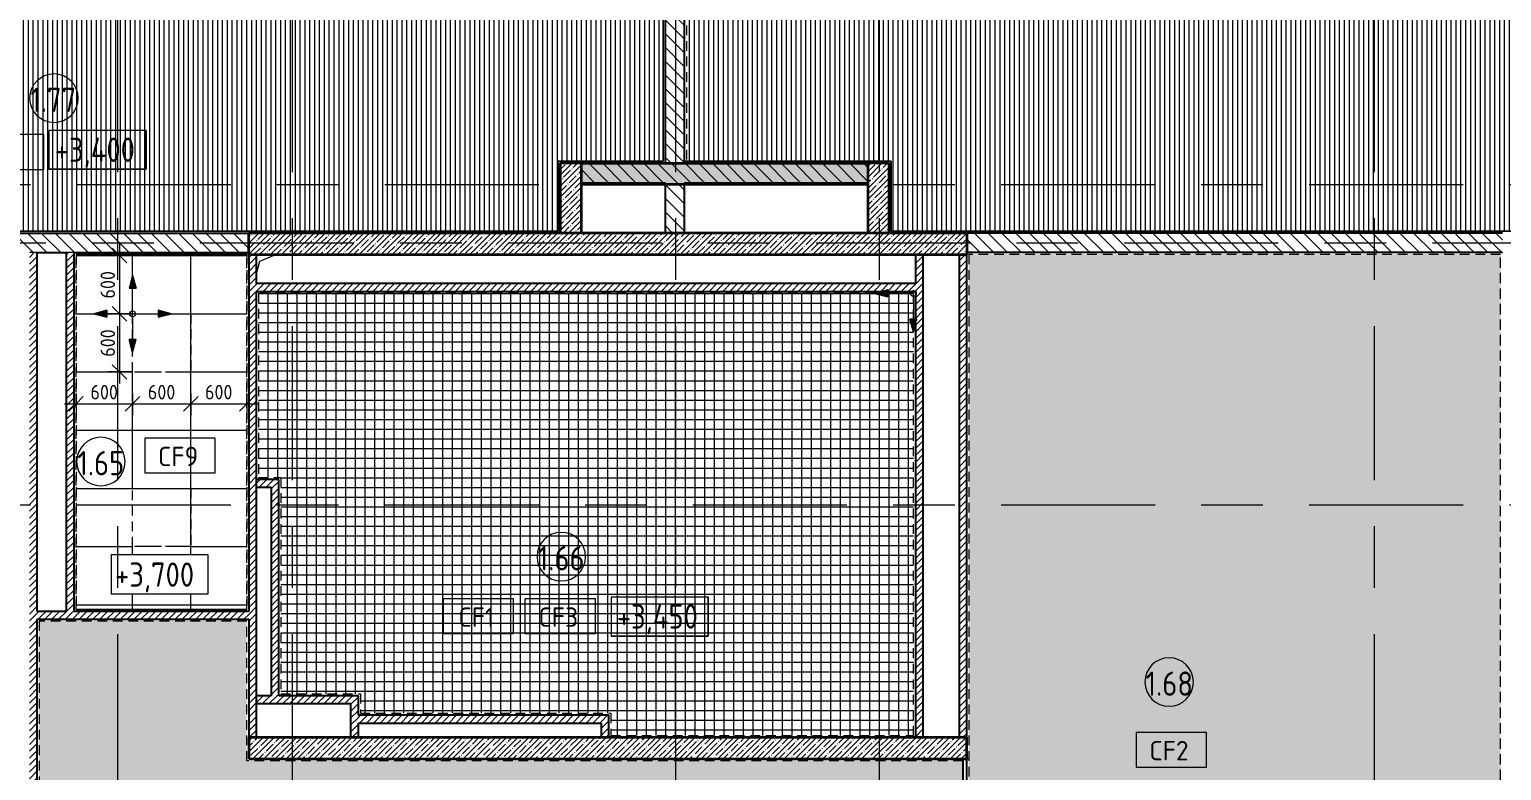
# Model space of a CAD drawing. Header units: millimetres. Extents: x 81676 to 276943, y -8553 to 29000.
# Drawn here: x 91950 to 107120, y 5060 to 12700 of the extents above; entities that cross this region are included whole.
import ezdxf

# ---------------------------------------------------------------- set-up
doc = ezdxf.new("R2010")
doc.units = ezdxf.units.MM
for name, pattern in [('200_ШТРИХ__ш1_п0_6_', [160, 100, -60]), ('ADSK_Штрих_ш2 п1', [300, 200, -100]), ('Осевая', [3175, 635, -476.25, 1587.5, -476.25])]:
    doc.linetypes.add(name, pattern=pattern)
for name, color, linetype, lineweight in [('0-1', 7, 'Continuous', 9), ('A-ANNO-DIMS', 7, 'Continuous', 9), ('A-ANNO-DIMS-100', 7, 'Continuous', 9), ('A-AREA-IDEN', 7, 'Continuous', 9), ('A-CLNG-IDEN', 7, 'Continuous', 9), ('A-DETL', 7, 'Continuous', 9), ('A-DETL-1', 7, 'ADSK_Штрих_ш2 п1', 9), ('A-DETL-GENF', 7, 'Continuous', 9), ('A-DETL-MBND', 7, '200_ШТРИХ__ш1_п0_6_', 9), ('A-DETL-MBND-1', 7, 'Continuous', 9), ('A-FLOR', 7, 'Continuous', 9), ('A-FLOR-1', 7, 'Continuous', 35), ('A-WALL', 7, 'Continuous', 9), ('G-ANNO-DIMS', 7, 'Continuous', 9), ('G-ANNO-TEXT', 7, 'Continuous', 9), ('I-WALL', 7, 'Continuous', 9), ('Оси-2', 7, 'Осевая', 9)]:
    doc.layers.add(name, color=color, linetype=linetype, lineweight=lineweight)
for name, color, linetype, lineweight, true_color in [('A-WALL-1', 7, 'Continuous', 35, 0x3c3c3c), ('A-WALL-2', 7, 'Continuous', 25, 0x3c3c3c), ('A-WALL-FNSH-2', 7, 'Continuous', 13, 0x3c3c3c)]:
    doc.layers.add(name, color=color, linetype=linetype, lineweight=lineweight, true_color=true_color)
doc.styles.add('GOST Common', font='GOST_Common.ttf', dxfattribs={"width": 0.9, "height": 250})
doc.styles.add('GOST Common_1', font='GOST_Common.ttf', dxfattribs={"height": 200})
doc.styles.add('ISOCPEUR_2', font='isocpeur.ttf', dxfattribs={"width": 0.9, "height": 150})
doc.dimstyles.new('ISO-1_5_окр_100', dxfattribs={"dimscale": 304.8, "dimtxt": 149.397176, "dimasz": 0.492126, "dimexe": 0.393701, "dimexo": 0, "dimgap": 0, "dimtad": 1, "dimdec": 0, "dimrnd": 100, "dimzin": 0, "dimdsep": 46, "dimtxsty": 'ISOCPEUR_2', "dimblk1": 'OBLIQUE', "dimblk2": 'OBLIQUE', "dimsah": 1, "dimcen": 0.09, "dimdle": 0.393701, "dimazin": 0, "dimtfac": 1, "dimtdec": 4, "dimtix": 1, "dimtmove": 0, "dimatfit": 3, "dimfxl": 1, "dimtvp": 1, "dimtolj": 1, "dimtzin": 0, "dimarcsym": 2})
pattern_1 = [(45, (0, 0), (-35.35534, 35.35534), [])]
pattern_2 = [(135, (0, 0), (-70.71068, -70.71068), [])]
pattern_3 = [(45, (0, 0), (-57.024626, 57.024626), []), (45, (57.025, 0), (-57.024626, 57.024626), [100.806, -20.161, 3.353, -16.808])]

# ---------------------------------------------------------------- blocks, each defined once
blk = doc.blocks.new('Рисунок_горы - Рисунок_горы-31934381-План потолков с обозначением видов отделки и геометрии 1 этажа в осях 23_1-33')
at = {"layer": 'A-DETL-MBND'}
for p, q in [((107109, 163), (107109, 10341)), ((107109, 156), (107109, 163)), ((107109, 163), (107109, 163)), ((107109, 163), (107109, 163))]:
    blk.add_line(p, q, dxfattribs=at)
blk = doc.blocks.new('Начало раскладки_красным - Начало раскладки_красным-26113037-План потолков с обозначением видов отделки и геометрии 1 этажа в осях 23_1-33')
at = {"layer": 'A-DETL-GENF'}
for points in [[(-265, -36), (-265, 36), (-400, 0)], [(0, -400), (36, -265), (-36, -265)]]:
    blk.add_hatch(color=256, dxfattribs=at).paths.add_polyline_path(points)
for p, q in [((-265, 36), (-400, 0)), ((-400, 0), (-265, 36)), ((-400, 0), (-265, -36)), ((-400, 0), (-265, -36)), ((-265, -36), (-265, 36)), ((-265, 36), (-265, -36)), ((-30, 0), (-265, 0)), ((0, -30), (0, -265)), ((36, -265), (-36, -265)), ((-36, -265), (0, -400)), ((0, -400), (-36, -265)), ((-36, -265), (36, -265)), ((0, -400), (36, -265)), ((0, -400), (36, -265))]:
    blk.add_line(p, q, dxfattribs=at)
blk.add_circle((0, 0), 30, dxfattribs=at)
blk = doc.blocks.new('Начало раскладки_красным - Начало раскладки_красным-26102174-План потолков с обозначением видов отделки и геометрии 1 этажа в осях 23_1-33')
at = {"layer": 'A-DETL-GENF'}
for points in [[(-36, 265), (36, 265), (0, 400)], [(-265, -36), (-265, 36), (-400, 0)], [(265, -36), (400, 0), (265, 36)], [(0, -400), (36, -265), (-36, -265)]]:
    blk.add_hatch(color=256, dxfattribs=at).paths.add_polyline_path(points)
for p, q in [((0, 400), (-36, 265)), ((0, 400), (-36, 265)), ((36, 265), (0, 400)), ((0, 400), (36, 265)), ((-36, 265), (36, 265)), ((-36, 265), (36, 265)), ((0, 30), (0, 265)), ((-265, 36), (-400, 0)), ((-400, 0), (-265, 36)), ((-400, 0), (-265, -36)), ((-400, 0), (-265, -36)), ((-265, -36), (-265, 36)), ((-265, 36), (-265, -36)), ((-30, 0), (-265, 0)), ((30, 0), (265, 0)), ((400, 0), (265, 36)), ((265, 36), (265, -36)), ((400, 0), (265, 36)), ((265, 36), (265, -36)), ((400, 0), (265, -36)), ((0, -30), (0, -265)), ((265, -36), (400, 0)), ((36, -265), (-36, -265)), ((-36, -265), (0, -400)), ((0, -400), (-36, -265)), ((-36, -265), (36, -265)), ((0, -400), (36, -265)), ((0, -400), (36, -265))]:
    blk.add_line(p, q, dxfattribs=at)
blk.add_circle((0, 0), 30, dxfattribs=at)
blk = doc.blocks.new('Марка_Помещения - Номер-25198446-План потолков с обозначением видов отделки и геометрии 1 этажа в осях 23_1-33')
at = {"layer": 'A-AREA-IDEN'}
for start, end in [(360, 180), (180, 360)]:
    blk.add_arc((0, 0), 2.5, start, end, dxfattribs=at)
blk = doc.blocks.new('М_потолков - Марка_ Имя типа-25382930-План потолков с обозначением видов отделки и геометрии 1 этажа в осях 23_1-33')
at = {"layer": 'A-CLNG-IDEN'}
for p, q in [((3.625, 1.984375), (-3.625, 1.984375)), ((-3.625, 1.984375), (-3.625, -1.59375)), ((3.625, -1.59375), (3.625, 1.984375)), ((-3.625, -1.59375), (3.625, -1.59375))]:
    blk.add_line(p, q, dxfattribs=at)
blk = doc.blocks.new('Высотные отметки - 10х4_h_-17668695-План потолков с обозначением видов отделки и геометрии 1 этажа в осях 23_1-33')
at = {"layer": 'G-ANNO-DIMS'}
for p, q in [((-5, 4), (-5, 0)), ((5, 4), (-5, 4)), ((5, 4), (-5, 4)), ((-5, 4), (-5, 0)), ((5, 4), (5, 0)), ((5, 0), (5, 4)), ((5, 0), (-5, 0)), ((-5, 0), (5, 0))]:
    blk.add_line(p, q, dxfattribs=at)
blk = doc.blocks.new('DIMBLOCK29-План потолков с обозначением видов отделки и геометрии 1 этажа в осях 23_1-33')
at = {"layer": 'A-ANNO-DIMS-100'}
for p, q in [((92878, 10489), (92878, 9769)), ((92984, 10369), (92758, 10369)), ((92878, 10369), (92984, 10369)), ((93012, 9769), (92758, 9769)), ((92878, 9769), (93012, 9769))]:
    blk.add_line(p, q, dxfattribs=at)
at = {"layer": 'A-ANNO-DIMS-100', "lineweight": 20}
for p, q in [((92878, 10369), (92803, 10444)), ((92878, 10369), (92953, 10294)), ((92878, 9769), (92803, 9844)), ((92878, 9769), (92953, 9694))]:
    blk.add_line(p, q, dxfattribs=at)
at = {"layer": 'A-ANNO-DIMS-100', "color": 0, "insert": (92682, 9926), "char_height": 150, "width": 341.32, "attachment_point": 1, "rotation": 90, "line_spacing_factor": 1.149209, "style": 'ISOCPEUR_2'}
blk.add_mtext('600', dxfattribs=at)
blk = doc.blocks.new('_Oblique')
at = {"color": 0, "linetype": 'ByBlock', "lineweight": -2}
blk.add_line((-0.5, -0.5), (0.5, 0.5), dxfattribs=at)
blk = doc.blocks.new('DIMBLOCK30-План потолков с обозначением видов отделки и геометрии 1 этажа в осях 23_1-33')
at = {"layer": 'A-ANNO-DIMS-100'}
for p, q in [((93012, 9769), (92758, 9769)), ((92878, 9769), (92878, 9049)), ((92878, 9769), (93012, 9769)), ((93012, 9169), (92758, 9169)), ((92878, 9169), (93012, 9169))]:
    blk.add_line(p, q, dxfattribs=at)
at = {"layer": 'A-ANNO-DIMS-100', "lineweight": 20}
for p, q in [((92878, 9769), (92803, 9844)), ((92878, 9769), (92953, 9694)), ((92878, 9169), (92803, 9244)), ((92878, 9169), (92953, 9094))]:
    blk.add_line(p, q, dxfattribs=at)
at = {"layer": 'A-ANNO-DIMS-100', "color": 0, "insert": (92682, 9326), "char_height": 150, "width": 341.32, "attachment_point": 1, "rotation": 90, "line_spacing_factor": 1.149209, "style": 'ISOCPEUR_2'}
blk.add_mtext('600', dxfattribs=at)
blk = doc.blocks.new('DIMBLOCK31-План потолков с обозначением видов отделки и геометрии 1 этажа в осях 23_1-33')
at = {"layer": 'A-ANNO-DIMS-100'}
for p, q in [((92310, 8840), (93012, 8840)), ((92430, 8946), (92430, 8720)), ((92430, 8840), (92430, 8946)), ((93012, 8946), (93012, 8720)), ((93012, 8840), (93012, 8946))]:
    blk.add_line(p, q, dxfattribs=at)
at = {"layer": 'A-ANNO-DIMS-100', "lineweight": 20}
for p, q in [((92430, 8840), (92355, 8765)), ((92430, 8840), (92505, 8915)), ((93012, 8840), (92937, 8765)), ((93012, 8840), (93087, 8915))]:
    blk.add_line(p, q, dxfattribs=at)
at = {"layer": 'A-ANNO-DIMS-100', "color": 0, "insert": (92579, 9036), "char_height": 150, "width": 341.32, "attachment_point": 1, "line_spacing_factor": 1.149209, "style": 'ISOCPEUR_2'}
blk.add_mtext('600', dxfattribs=at)
blk = doc.blocks.new('DIMBLOCK32-План потолков с обозначением видов отделки и геометрии 1 этажа в осях 23_1-33')
at = {"layer": 'A-ANNO-DIMS-100', "lineweight": 20}
for p, q in [((93012, 8840), (92937, 8765)), ((93012, 8840), (93087, 8915)), ((93612, 8840), (93537, 8765)), ((93612, 8840), (93687, 8915))]:
    blk.add_line(p, q, dxfattribs=at)
at = {"layer": 'A-ANNO-DIMS-100'}
for p, q in [((93012, 8946), (93012, 8720)), ((93012, 8840), (93012, 8946)), ((93012, 8840), (93612, 8840)), ((93612, 8946), (93612, 8720)), ((93612, 8840), (93612, 8946))]:
    blk.add_line(p, q, dxfattribs=at)
at = {"layer": 'A-ANNO-DIMS-100', "color": 0, "insert": (93170, 9036), "char_height": 150, "width": 341.32, "attachment_point": 1, "line_spacing_factor": 1.149209, "style": 'ISOCPEUR_2'}
blk.add_mtext('600', dxfattribs=at)
blk = doc.blocks.new('DIMBLOCK33-План потолков с обозначением видов отделки и геометрии 1 этажа в осях 23_1-33')
at = {"layer": 'A-ANNO-DIMS-100', "lineweight": 20}
for p, q in [((93612, 8840), (93537, 8765)), ((93612, 8840), (93687, 8915)), ((94190, 8840), (94115, 8765)), ((94190, 8840), (94265, 8915))]:
    blk.add_line(p, q, dxfattribs=at)
at = {"layer": 'A-ANNO-DIMS-100'}
for p, q in [((93612, 8946), (93612, 8720)), ((93612, 8840), (93612, 8946)), ((93612, 8840), (94310, 8840)), ((94190, 8946), (94190, 8720)), ((94190, 8840), (94190, 8946))]:
    blk.add_line(p, q, dxfattribs=at)
at = {"layer": 'A-ANNO-DIMS-100', "color": 0, "insert": (93759, 9036), "char_height": 150, "width": 341.32, "attachment_point": 1, "line_spacing_factor": 1.149209, "style": 'ISOCPEUR_2'}
blk.add_mtext('600', dxfattribs=at)

msp = doc.modelspace()

# ---------------------------------------------------------------- hatches: boundary and pattern name
at = {"layer": 'A-DETL-MBND'}
h = msp.add_hatch(dxfattribs=at)
h.set_pattern_fill('FP_27', color=256, style=0, pattern_type=2)
h.set_pattern_definition([(270, (90240, 11044.947), (50, 3e-15), [])])
h.paths.add_polyline_path([(89164.2, 10600), (89250, 10600), (89250, 10621), (97398, 10621), (97398, 11341), (98479, 11341), (98479, 13379), (84970.7, 13378.6), (84970.7, 11570.5), (84991, 11570.5), (84991, 11020.1), (85027.1, 10885.8), (84991, 10885.7), (84991, 10621), (85255.8, 10621), (85255.7, 10657.4), (85391, 10621), (85480, 10621), (85480, 10600), (88758.3, 10600)])
h = msp.add_hatch(dxfattribs=at)
h.set_pattern_fill('FP_32', color=256, style=0, pattern_type=2)
h.set_pattern_definition([(270, (98801.686, 2746.686), (50, 3e-15), [])])
h.paths.add_polyline_path([(119120.3, 10620), (121190, 10620), (121190, 12430), (120360, 12430), (120360, 13380), (98720, 13380), (98720, 11340), (100829, 11340), (100829, 10620), (116457.5, 10620)])
h = msp.add_hatch(dxfattribs=at)
h.set_pattern_fill('FP_26', color=256, style=0, pattern_type=2)
h.set_pattern_definition([(90, (93012.5, 7968.5), (-600, 4e-14), []), (180, (93012.5, 7968.5), (-7e-14, -600), [])])
h.paths.add_polyline_path([(92430, 6720), (94190, 6720), (94190, 10380), (92430, 10380), (92430, 8596.8)])
h.paths.add_polyline_path([(93790.5, 6882.1), (92790.5, 6882.1), (92790.5, 7282.1), (93790.5, 7282.1), (93790.5, 6940)])
h.paths.add_polyline_path([(93612.5, 7368.5), (93012.5, 7368.5), (93012.5, 7968.5), (93612.5, 7968.5)])
h.paths.add_polyline_path([(93612.5, 9168.5), (93012.5, 9168.5), (93012.5, 9369.4), (92976.4, 9503.7), (93012.5, 9503.8), (93012.5, 9768.5), (93277.3, 9768.5), (93277.2, 9804.9), (93412.5, 9768.5), (93612.5, 9768.5)])
h.paths.add_polyline_path([(92747.8, 9732.1), (92612.5, 9768.3), (92747.7, 9804.6)])
h.paths.add_polyline_path([(92976.1, 10033.2), (93012.3, 10168.5), (93048.6, 10033.3)])
h = msp.add_hatch(dxfattribs=at)
h.set_pattern_fill('FP_23', color=256, style=0, pattern_type=2)
h.set_pattern_definition([(0, (97909, 7878.87), (0, 100), []), (90, (97909, 7878.87), (-100, 6e-15), [])])
h.paths.add_polyline_path([(100480.9, 5420), (101060, 5420), (101059.2, 9579), (101022.9, 9714.2), (101060, 9714.3), (101060, 9980), (100794.2, 9980), (100794.3, 9942.6), (100659, 9978.8), (100663.6, 9980), (94310, 9980), (94310, 8080), (94540, 8080), (94540, 5850), (95360, 5850), (95360, 5650), (97940, 5650), (97940, 5420)])
at = {"layer": 'A-DETL-MBND-1'}
h = msp.add_hatch(color=256, dxfattribs=at)
h.paths.add_polyline_path([(99149.6, 170), (101550, 170), (101550, 520), (101570, 521), (101570, 5160), (94190, 5160), (94190, 6600), (92050, 6600), (92050, 525), (92446, 525), (92446, 170), (97058.1, 170), (97058.1, 520), (98150, 520), (98150, 170)])
h.paths.add_polyline_path([(106030, 170), (107110, 170), (107110, 10380), (101630, 10380), (101630, 520), (101871, 520), (101871, 170), (105510, 170), (105510, 520), (106030, 520)])
at = {"layer": 'A-FLOR'}
h = msp.add_hatch(dxfattribs=at)
h.set_pattern_fill('FP_1', color=256, style=0, pattern_type=2)
h.set_pattern_definition(pattern_3)
h.paths.add_polyline_path([(97639, 11100), (100589, 11100), (100589, 11320), (97639, 11320)])
h.paths.add_polyline_path([(116100.4, 13900), (116100.4, 16450), (115600.4, 16450), (115600.4, 14319.3), (115615.1, 14264.8), (115600.4, 14264.7), (115600.4, 13900), (115791.8, 13900)])
h.paths.add_polyline_path([(111050, 13900), (111050, 18600), (110550, 18600), (110550, 14320.9), (110565.1, 14264.8), (110550, 14264.7), (110550, 13900), (110565.1, 13900)])
h.paths.add_polyline_path([(106050, 13900), (106050, 20900), (105550, 20900), (105550, 14320.9), (105565.1, 14264.8), (105550, 14264.7), (105550, 13900), (105806.5, 13900)])
h.paths.add_polyline_path([(115600.4, 19100), (116100.4, 19100), (116100.4, 20900), (115600.4, 20900), (115600.4, 20240.7)])
at = {"layer": 'I-WALL'}
h = msp.add_hatch(dxfattribs=at)
h.set_pattern_fill('FP_3', color=256, style=0, pattern_type=2)
h.set_pattern_definition(pattern_2)
h.paths.add_polyline_path([(98700, 10600), (98700, 13400), (98500, 13400), (98500, 10600)])
h = msp.add_hatch(dxfattribs=at)
h.set_pattern_fill('FP_1', color=256, style=0, pattern_type=2)
h.set_pattern_definition(pattern_3)
h.paths.add_polyline_path([(97639, 10600), (97639, 11320), (97419, 11320), (97419, 10600)])
h = msp.add_hatch(dxfattribs=at)
h.set_pattern_fill('FP_3', color=256, style=0, pattern_type=2)
h.set_pattern_definition(pattern_2)
h.paths.add_polyline_path([(97639, 11120), (98500, 11120), (98500, 11320), (97639, 11320)])
h = msp.add_hatch(dxfattribs=at)
h.set_pattern_fill('FP_3', color=256, style=0, pattern_type=2)
h.set_pattern_definition(pattern_2)
h.paths.add_polyline_path([(100480.9, 11120), (100589, 11120), (100589, 11320), (98700, 11320), (98700, 11120), (99149.6, 11120)])
h = msp.add_hatch(dxfattribs=at)
h.set_pattern_fill('FP_1', color=256, style=0, pattern_type=2)
h.set_pattern_definition(pattern_3)
h.paths.add_polyline_path([(100589, 10600), (100809, 10600), (100809, 11320), (100589, 11320), (100589, 10925.6)])
h = msp.add_hatch(dxfattribs=at)
h.set_pattern_fill('FP_3', color=256, style=0, pattern_type=2)
h.set_pattern_definition(pattern_2)
h.paths.add_polyline_path([(105806.5, 10400), (107130, 10400), (107130, 10600), (101610, 10600), (101610, 10400), (103143.7, 10400)])
h.paths.add_polyline_path([(94210, 10400), (94210, 10600), (89610, 10600), (89610, 10400), (92492.7, 10400)])
h = msp.add_hatch(dxfattribs=at)
h.set_pattern_fill('FP_1', color=256, style=0, pattern_type=2)
h.set_pattern_definition(pattern_3)
h.paths.add_polyline_path([(97818.2, 10380), (101610, 10380), (101610, 10600), (94210, 10600), (94210, 10380), (95155.4, 10380)])
h = msp.add_hatch(dxfattribs=at)
h.set_pattern_fill('FP_2', color=256, style=0, pattern_type=2)
h.set_pattern_definition(pattern_1)
h.paths.add_polyline_path([(92030, 150), (92030, 10400), (91950, 10400), (91950, 150)])
h = msp.add_hatch(dxfattribs=at)
h.set_pattern_fill('FP_2', color=256, style=0, pattern_type=2)
h.set_pattern_definition(pattern_1)
h.paths.add_polyline_path([(92330, 6700), (92410, 6700), (92410, 10400), (92330, 10400), (92330, 8596.8)])
h = msp.add_hatch(dxfattribs=at)
h.set_pattern_fill('FP_2', color=256, style=0, pattern_type=2)
h.set_pattern_definition(pattern_1)
h.paths.add_polyline_path([(94290, 5400), (94290, 10380), (94210, 10380), (94210, 5400)])
h = msp.add_hatch(dxfattribs=at)
h.set_pattern_fill('FP_2', color=256, style=0, pattern_type=2)
h.set_pattern_definition(pattern_1)
h.paths.add_polyline_path([(101080, 5400), (101160, 5400), (101160, 10380), (101080, 10380), (101080, 9714.2), (101095.4, 9714.3), (101080, 9656.7), (101080, 8596.8)])
h = msp.add_hatch(dxfattribs=at)
h.set_pattern_fill('FP_2', color=256, style=0, pattern_type=2)
h.set_pattern_definition(pattern_1)
h.paths.add_polyline_path([(101610, 5400), (101610, 10380), (101530, 10380), (101530, 5400)])
h = msp.add_hatch(dxfattribs=at)
h.set_pattern_fill('FP_2', color=256, style=0, pattern_type=2)
h.set_pattern_definition(pattern_1)
h.paths.add_polyline_path([(101080, 10000), (101080, 10080), (94290, 10080), (94290, 10000), (100738.1, 10000), (100794.2, 10015.1), (100794.3, 10000)])
h = msp.add_hatch(dxfattribs=at)
h.set_pattern_fill('FP_2', color=256, style=0, pattern_type=2)
h.set_pattern_definition(pattern_1)
h.paths.add_polyline_path([(94440, 7980), (94520, 7980), (94520, 8060), (94290, 8060), (94290, 7980)])
h = msp.add_hatch(dxfattribs=at)
h.set_pattern_fill('FP_2', color=256, style=0, pattern_type=2)
h.set_pattern_definition(pattern_1)
h.paths.add_polyline_path([(94440, 5830), (94520, 5830), (94520, 7980), (94440, 7980), (94440, 6268)])
h = msp.add_hatch(dxfattribs=at)
h.set_pattern_fill('FP_2', color=256, style=0, pattern_type=2)
h.set_pattern_definition(pattern_1)
h.paths.add_polyline_path([(94210, 6620), (94210, 6700), (92030, 6700), (92030, 6620), (93824, 6620)])
h = msp.add_hatch(dxfattribs=at)
h.set_pattern_fill('FP_2', color=256, style=0, pattern_type=2)
h.set_pattern_definition(pattern_1)
h.paths.add_polyline_path([(95155.4, 5750), (95260, 5750), (95260, 5830), (94290, 5830), (94290, 5750)])
h = msp.add_hatch(dxfattribs=at)
h.set_pattern_fill('FP_2', color=256, style=0, pattern_type=2)
h.set_pattern_definition(pattern_1)
h.paths.add_polyline_path([(95340, 5400), (95340, 5830), (95260, 5830), (95260, 5400)])
h = msp.add_hatch(dxfattribs=at)
h.set_pattern_fill('FP_2', color=256, style=0, pattern_type=2)
h.set_pattern_definition(pattern_1)
h.paths.add_polyline_path([(95340, 5550), (97840, 5550), (97840, 5630), (95340, 5630)])
h = msp.add_hatch(dxfattribs=at)
h.set_pattern_fill('FP_2', color=256, style=0, pattern_type=2)
h.set_pattern_definition(pattern_1)
h.paths.add_polyline_path([(97920, 5400), (97920, 5630), (97840, 5630), (97840, 5400)])
h = msp.add_hatch(dxfattribs=at)
h.set_pattern_fill('FP_1', color=256, style=0, pattern_type=2)
h.set_pattern_definition(pattern_3)
h.paths.add_polyline_path([(101610, 5180), (101610, 5400), (94210, 5400), (94210, 5180), (101570, 5180)])

# ---------------------------------------------------------------- linework, layer by layer
at = {"layer": '0-1'}
for p, q in [((94325.2, 10311.5), (94490, 10380)), ((94290, 10180), (94325.2, 10311.5))]:
    msp.add_line(p, q, dxfattribs=at)
at = {"layer": 'A-DETL'}
for p, q in [((93790.5, 7282.1), (92790.5, 7282.1)), ((92790.5, 7282.1), (92790.5, 6882.1)), ((93790.5, 6882.1), (93790.5, 7282.1)), ((92790.5, 6882.1), (93790.5, 6882.1))]:
    msp.add_line(p, q, dxfattribs=at)
at = {"layer": 'A-DETL-1'}
for p, q in [((93012.5, 9768.5), (93277.3, 9768.5)), ((93411.6, 9768.5), (93612.5, 9768.5)), ((93612.5, 9168.5), (93012.5, 9168.5)), ((93012.5, 7968.5), (93612.5, 7968.5)), ((93612.5, 7368.5), (93012.5, 7368.5))]:
    msp.add_line(p, q, dxfattribs=at)
at = {"layer": 'A-DETL-MBND'}
for p, q in [((98479, 11341), (98479, 13379)), ((98480, 11340), (98480, 13380)), ((98720, 13380), (98720, 11340)), ((97398, 10621), (97398, 11341)), ((97398, 11341), (98479, 11341)), ((97399, 10620), (97399, 11340)), ((97399, 11340), (98480, 11340)), ((98700, 11340), (100829, 11340)), ((100829, 11340), (100829, 10620)), ((89250, 10621), (97398, 10621)), ((89359, 10620), (97399, 10620)), ((100829, 10620), (121190, 10620)), ((94190, 10380), (92430, 10380)), ((92430, 10380), (92430, 6720)), ((92430, 6720), (92430, 10379)), ((92431, 10379), (92430, 10379)), ((92431, 10379), (92431, 6720)), ((94190, 10380), (94189, 10380)), ((94189, 6721), (94189, 10380)), ((94190, 6720), (94190, 10380)), ((94190, 10380), (94190, 6721)), ((101630, 10380), (101630, 520)), ((107110, 10380), (101630, 10380)), ((107110, 170), (107110, 10380)), ((100663.6, 9980), (94310, 9980)), ((94310, 9980), (94310, 8080)), ((101060, 9980), (100794.2, 9980)), ((101060, 9714.2), (101060, 9980)), ((93012.5, 9503.7), (93012.5, 9768.5)), ((93012.5, 9768.5), (93277.3, 9768.5)), ((93411.6, 9768.5), (93612.5, 9768.5)), ((93612.5, 9768.5), (93612.5, 9168.5)), ((101060, 5420), (101060, 9581.9)), ((93012.5, 9168.5), (93012.5, 9369.4)), ((93612.5, 9168.5), (93012.5, 9168.5)), ((94310, 8080), (94540, 8080)), ((94540, 8080), (94540, 5850)), ((93012.5, 7368.5), (93012.5, 7968.5)), ((93012.5, 7968.5), (93612.5, 7968.5)), ((93612.5, 7968.5), (93612.5, 7368.5)), ((93612.5, 7368.5), (93012.5, 7368.5)), ((92430, 6720), (94190, 6720)), ((92430, 6720), (92431, 6720)), ((94189, 6721), (94190, 6721)), ((94190, 6600), (92050, 6600)), ((92050, 6600), (92050, 525)), ((94190, 5160), (94190, 6600)), ((94540, 5850), (95360, 5850)), ((95360, 5850), (95360, 5650)), ((95360, 5650), (97940, 5650)), ((97940, 5650), (97940, 5420)), ((97940, 5420), (101060, 5420)), ((101570, 5160), (94190, 5160)), ((101610, 5180), (101630, 5180)), ((101610, 5180), (101630, 5180)), ((101611, 5179), (101611, 521)), ((101630, 5179), (101611, 5179))]:
    msp.add_line(p, q, dxfattribs=at)
at = {"layer": 'A-FLOR-1'}
for p, q in [((97639, 11320), (100589, 11320)), ((100589, 11320), (100589, 11100)), ((100589, 11100), (97639, 11100))]:
    msp.add_line(p, q, dxfattribs=at)
at = {"layer": 'A-WALL'}
for p, q in [((92030, 10400), (91950, 10400)), ((92410, 10400), (92330, 10400))]:
    msp.add_line(p, q, dxfattribs=at)
at = {"layer": 'A-WALL-1'}
for p, q in [((97419, 11320), (97419, 10600)), ((97639, 11320), (97419, 11320)), ((97639, 10600), (97639, 11320)), ((100589, 11320), (100589, 10600)), ((100809, 11320), (100589, 11320)), ((100809, 10600), (100809, 11320)), ((101610, 10600), (94210, 10600)), ((94210, 10380), (94210, 10600)), ((101610, 10600), (101610, 10380)), ((94210, 10380), (101610, 10380)), ((94210, 5400), (94210, 5180)), ((101610, 5400), (94210, 5400)), ((101610, 5180), (101610, 5400)), ((94210, 5180), (101610, 5180))]:
    msp.add_line(p, q, dxfattribs=at)
at = {"layer": 'A-WALL-2'}
for p, q in [((98500, 13400), (98500, 11320)), ((98700, 11320), (98700, 13400)), ((98500, 11320), (97639, 11320)), ((100589, 11320), (98700, 11320)), ((97639, 11120), (98500, 11120)), ((98500, 11120), (98500, 10600)), ((98700, 10600), (98700, 11120)), ((98700, 11120), (100589, 11120)), ((89610, 10600), (94210, 10600)), ((107130, 10600), (101610, 10600)), ((92030, 6700), (92030, 10400)), ((92030, 10400), (92330, 10400)), ((92330, 10400), (92330, 6700)), ((92410, 6700), (92410, 10400)), ((92410, 10400), (94210, 10400)), ((94210, 10380), (94210, 6700)), ((94290, 10080), (94290, 10380)), ((101080, 10380), (101080, 10080)), ((101160, 5400), (101160, 10380)), ((101530, 10380), (101530, 5400)), ((107130, 10400), (101610, 10400)), ((101610, 5400), (101610, 10380)), ((101080, 10080), (94290, 10080)), ((94290, 5400), (94290, 10000)), ((94290, 10000), (100738.1, 10000)), ((100794.2, 10000), (101080, 10000)), ((101080, 10000), (101080, 9714.2)), ((101080, 9656.7), (101080, 5400)), ((94520, 8060), (94290, 8060)), ((94520, 5830), (94520, 8060)), ((94290, 7980), (94440, 7980)), ((94440, 7980), (94440, 5830)), ((92330, 6700), (92030, 6700)), ((94210, 6700), (92410, 6700)), ((92030, 6620), (94210, 6620)), ((92030, 150), (92030, 6620)), ((94210, 6620), (94210, 5400)), ((94440, 5830), (94290, 5830)), ((95340, 5830), (94520, 5830)), ((95340, 5630), (95340, 5830)), ((94290, 5750), (95260, 5750)), ((95260, 5750), (95260, 5400)), ((97920, 5630), (95340, 5630)), ((97920, 5400), (97920, 5630)), ((95340, 5550), (97840, 5550)), ((95340, 5400), (95340, 5550)), ((97840, 5550), (97840, 5400)), ((101570, 5180), (101570, 521)), ((101610, 521), (101610, 5180))]:
    msp.add_line(p, q, dxfattribs=at)
at = {"layer": 'A-WALL-FNSH-2'}
for p, q in [((98479, 13379), (98479, 11340)), ((98480, 11340), (98480, 13380)), ((98480, 11341), (97398, 11341)), ((97398, 11341), (97398, 10621)), ((97399, 11340), (98480, 11340)), ((97399, 10620), (97399, 11340)), ((100830, 11341), (98710, 11341)), ((98710, 11341), (98710, 11340)), ((98710, 11340), (100829, 11340)), ((100829, 11340), (100829, 10620)), ((100830, 10621), (100830, 11341)), ((97398, 10621), (89359, 10621)), ((89359, 10620), (97399, 10620)), ((100829, 10620), (121190, 10620)), ((121189, 10621), (100830, 10621)), ((94189, 10380), (92430, 10380)), ((92430, 10380), (92430, 10379)), ((92430, 10379), (94189, 10379)), ((94189, 10379), (94189, 10380)), ((94190, 6721), (92431, 6721)), ((92431, 6721), (92431, 6720)), ((92431, 6720), (94190, 6720)), ((94190, 6720), (94190, 6721))]:
    msp.add_line(p, q, dxfattribs=at)
at = {"layer": 'Оси-2'}
for p, q in [((100710, 593.7), (100710, 19528.3)), ((105810, 593.7), (105810, 19528.3)), ((92860, 593.7), (92860, 19415.1)), ((94660, 593.7), (94660, 19415.1)), ((98610, 593.7), (98610, 19415.1)), ((84975.6, 11100), (120319, 11100)), ((86245.6, 10500), (120319, 10500)), ((84975.6, 7800), (122760, 7800))]:
    msp.add_line(p, q, dxfattribs=at)

# ---------------------------------------------------------------- block references
at = {"layer": 'A-AREA-IDEN', "xscale": 99.99999999999993, "yscale": 99.99999999999993, "zscale": 99.99999999999993}
for p in [(92202.1, 11991), (92686.2, 8245.2), (97430.4, 7264.8), (103694.3, 5972.5)]:
    msp.add_blockref('Марка_Помещения - Номер-25198446-План потолков с обозначением видов отделки и геометрии 1 этажа в осях 23_1-33', p, dxfattribs=at)
at = {"layer": 'A-CLNG-IDEN', "xscale": 99.99999999999993, "yscale": 99.99999999999993, "zscale": 99.99999999999993}
for p in [(91735, 11416.9), (93500.8, 8288.1), (96574.3, 6631.7), (97419.1, 6631.7), (103716.6, 5255.5)]:
    msp.add_blockref('М_потолков - Марка_ Имя типа-25382930-План потолков с обозначением видов отделки и геометрии 1 этажа в осях 23_1-33', p, dxfattribs=at)
at = {"layer": 'A-DETL-GENF', "rotation": 0.03359668727813597}
for name, p in [('Начало раскладки_красным - Начало раскладки_красным-26102174-План потолков с обозначением видов отделки и геометрии 1 этажа в осях 23_1-33', (93012.5, 9768.5)), ('Начало раскладки_красным - Начало раскладки_красным-26113037-План потолков с обозначением видов отделки и геометрии 1 этажа в осях 23_1-33', (101059, 9979))]:
    msp.add_blockref(name, p, dxfattribs=at)
at = {"layer": 'A-DETL-MBND'}
msp.add_blockref('Рисунок_горы - Рисунок_горы-31934381-План потолков с обозначением видов отделки и геометрии 1 этажа в осях 23_1-33', (0, 0), dxfattribs=at)
at = {"layer": 'G-ANNO-DIMS', "xscale": 99.99999999999993, "yscale": 99.99999999999993, "zscale": 99.99999999999993}
for p in [(92651.2, 11258), (98443.3, 6446.5)]:
    msp.add_blockref('Высотные отметки - 10х4_h_-17668695-План потолков с обозначением видов отделки и геометрии 1 этажа в осях 23_1-33', p, dxfattribs=at)

# ---------------------------------------------------------------- texts
at = {"layer": 'A-AREA-IDEN', "char_height": 250, "width": 606.076, "attachment_point": 1, "style": 'GOST Common'}
for s, insert in [('1.77', (91960.2, 12099.6)), ('1.65', (92444.3, 8353.8)), ('1.66', (97188.5, 7373.3)), ('1.68', (103452.4, 6081))]:
    msp.add_mtext(s, dxfattribs=dict(at, insert=insert))
at = {"layer": 'A-CLNG-IDEN', "char_height": 200, "attachment_point": 1, "style": 'GOST Common_1'}
for s, insert, width in [('CF9', (93275, 8397.9), 529.114), ('CF1', (96371.5, 6741.5), 472.996), ('CF3', (97196.3, 6741.5), 521.097), ('CF2', (103490.8, 5365.2), 529.114)]:
    msp.add_mtext(s, dxfattribs=dict(at, insert=insert, width=width))
at = {"layer": 'G-ANNO-DIMS', "char_height": 250, "width": 1055.976, "attachment_point": 1, "line_spacing_factor": 1.022761, "style": 'GOST Common'}
for s, insert in [('+3,400', (92211.2, 11584.7)), ('+3,450', (98003.3, 6773.2))]:
    msp.add_mtext(s, dxfattribs=dict(at, insert=insert))
at = {"layer": 'G-ANNO-TEXT', "insert": (92832.4, 7204.9), "char_height": 250, "width": 1067.848, "attachment_point": 1, "style": 'GOST Common'}
msp.add_mtext('+3,700', dxfattribs=at)

# ---------------------------------------------------------------- dimensions: what is measured, and where the dimension line sits
at = {"layer": 'A-ANNO-DIMS'}
for base, p1, p2, override, picture, middle in [((92877.8, 9768.5), (92983.9, 10368.5), (93012.5, 9768.5), {"dimpost": '<>', "dimfxl": 600.682743}, 'DIMBLOCK29-План потолков с обозначением видов отделки и геометрии 1 этажа в осях 23_1-33', (92802.8, 10068.5)), ((92877.8, 9168.5), (93012.5, 9768.5), (93012.5, 9168.5), {"dimpost": '<>', "dimfxl": 600}, 'DIMBLOCK30-План потолков с обозначением видов отделки и геометрии 1 этажа в осях 23_1-33', (92802.8, 9468.5))]:
    dim = msp.add_linear_dim(base=base, p1=p1, p2=p2, angle=90, dimstyle='ISO-1_5_окр_100', override=override, dxfattribs=at)
    dim.commit()
    dim.dimension.update_dxf_attribs({"geometry": picture, "text_midpoint": middle})
for base, p1, p2, override, picture, middle in [((93012.5, 8840.092468), (92430, 8946.1584852), (93012.5, 8946.1584852), {"dimpost": '<>', "dimfxl": 582.5}, 'DIMBLOCK31-План потолков с обозначением видов отделки и геометрии 1 этажа в осях 23_1-33', (92721.25, 8915.092468)), ((93612.5, 8840.1), (93012.5, 8946.2), (93612.5, 8946.2), {"dimpost": '<>', "dimfxl": 600}, 'DIMBLOCK32-План потолков с обозначением видов отделки и геометрии 1 этажа в осях 23_1-33', (93312.5, 8915.1)), ((94190, 8840.092468), (93612.5, 8946.1584852), (94190, 8946.1584852), {"dimpost": '<>', "dimfxl": 577.5}, 'DIMBLOCK33-План потолков с обозначением видов отделки и геометрии 1 этажа в осях 23_1-33', (93901.25, 8915.092468))]:
    dim = msp.add_linear_dim(base=base, p1=p1, p2=p2, dimstyle='ISO-1_5_окр_100', override=override, dxfattribs=at)
    dim.commit()
    dim.dimension.update_dxf_attribs({"geometry": picture, "text_midpoint": middle})

doc.saveas('drawing.dxf')
